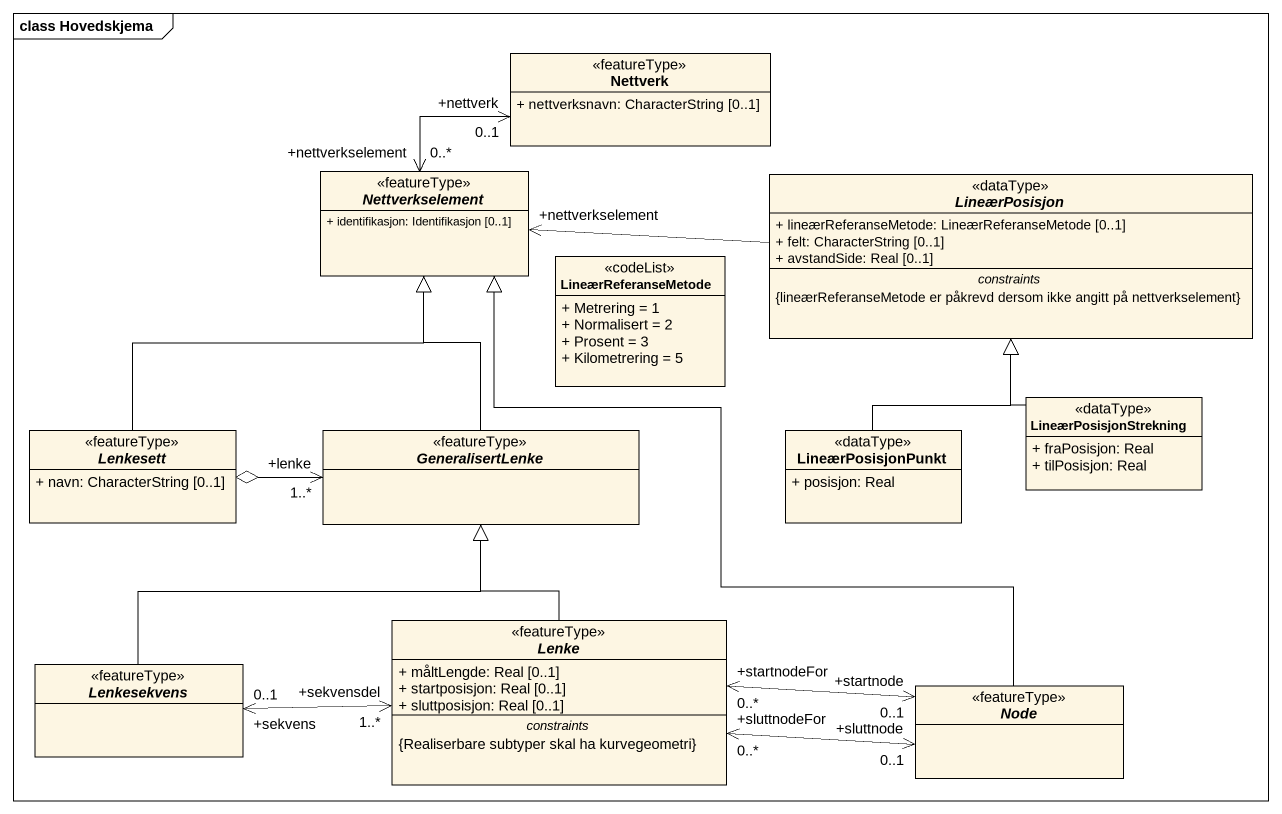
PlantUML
@startuml
mainframe class Hovedskjema
hide circle
hide empty members
skinparam classAttributeIconSize 0
class Nettverk <<featureType>> {
  + nettverksnavn: CharacterString [0..1]
}
abstract class Nettverkselement <<featureType>> {
  + identifikasjon: Identifikasjon [0..1]
}
abstract class LineærPosisjon <<dataType>> {
  + lineærReferanseMetode: LineærReferanseMetode [0..1]
  + felt: CharacterString [0..1]
  + avstandSide: Real [0..1]
  -- constraints --
  {lineærReferanseMetode er påkrevd dersom ikke angitt på nettverkselement}
}
class LineærReferanseMetode <<codeList>> {
  + Metrering = 1
  + Normalisert = 2
  + Prosent = 3
  + Kilometrering = 5
}
class LineærPosisjonStrekning <<dataType>> {
  + fraPosisjon: Real
  + tilPosisjon: Real
}
abstract class Lenkesett <<featureType>> {
  + navn: CharacterString [0..1]
}
abstract class GeneralisertLenke <<featureType>>
class LineærPosisjonPunkt <<dataType>> {
  + posisjon: Real
}
abstract class Lenke <<featureType>> {
  + måltLengde: Real [0..1]
  + startposisjon: Real [0..1]
  + sluttposisjon: Real [0..1]
  -- constraints --
  {Realiserbare subtyper skal ha kurvegeometri}
}
abstract class Lenkesekvens <<featureType>>
abstract class "Node" as Node_ <<featureType>>
Nettverk "+nettverk\n0..1" <-left-> "+nettverkselement\n0..*" Nettverkselement
LineærPosisjon -left-> "+nettverkselement" Nettverkselement
LineærPosisjonStrekning -up-|> LineærPosisjon
Lenkesett -up-|> Nettverkselement
Lenkesett o-right-> "+lenke\n1..*" GeneralisertLenke
GeneralisertLenke -up-|> Nettverkselement
LineærPosisjonPunkt -up-|> LineærPosisjon
Lenke -up-|> GeneralisertLenke
Lenke "+sekvensdel\n1..*" <-left-> "+sekvens\n0..1" Lenkesekvens
Lenke "+startnodeFor\n0..*" <-right-> "+startnode\n0..1" Node_
Lenke "+sluttnodeFor\n0..*" <-right-> "+sluttnode\n0..1" Node_
Lenkesekvens -up-|> GeneralisertLenke
Node_ -up-|> Nettverkselement
@enduml
